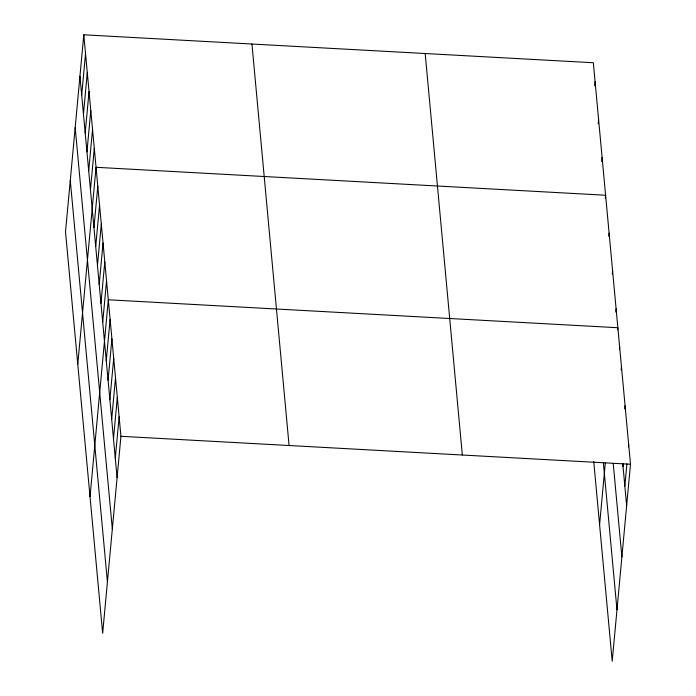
<?xml version="1.0" encoding="UTF-8"?>
<svg xmlns="http://www.w3.org/2000/svg" width="696" height="696" viewBox="0 0 696 696"><rect width="100%" height="100%" fill="white"/><g stroke="black" fill="none" stroke-linecap="round" stroke-linejoin="round"><path stroke-width="1.04" d="M83.79 34.8L65.511 231.759L102.66 633.256L120.93 436.296L83.79 34.8L593.34 62.744L630.489 464.241L612.21 661.2L593.749 461.605M81.702 95.126L85.538 53.731M83.45 114.048L87.287 72.654M85.199 132.98L89.036 91.585M86.948 151.902L90.793 110.507M88.705 170.833L92.542 129.439M90.454 189.764L94.291 148.361M77.769 364.252L96.048 167.292L605.598 195.237L605.303 198.421M93.951 227.618L97.797 186.224M95.709 246.541L99.545 205.146M97.457 265.472L101.294 224.077M99.206 284.394L103.052 243M100.963 303.325L104.8 261.931M102.712 322.257L106.549 280.862M90.028 496.744L108.306 299.785L617.857 327.729L617.657 329.852M106.27 360.685L110.107 319.29M108.071 380.181L111.908 338.787M109.872 399.687L113.718 358.292M111.682 419.183L115.519 377.789M113.483 438.689L117.319 397.294M115.284 458.185L119.129 416.791M594.697 85.921L595.089 81.676M598.203 123.775L598.595 119.529M601.701 161.629L602.092 157.383M608.809 236.275L609.096 233.09M612.306 274.137L612.602 270.953M615.812 311.991L616.108 308.806M599.587 524.688L605.329 462.779M619.466 349.357L619.658 347.234M621.171 369.915L621.467 366.731M624.773 408.917L625.069 405.733M623.033 466.633L623.329 463.449M624.843 486.13L626.905 463.84M628.488 446.858L628.679 444.735M120.93 436.296L630.489 464.241M622.755 463.553L626.644 505.635M613.237 463.571L621.885 556.974M603.371 462.84L616.978 609.861M425.186 53.522L462.335 455.019M251.943 44.022L289.084 445.518M79.944 76.195L117.093 477.691M75.185 127.533L112.326 529.021M70.279 180.421L107.419 581.917"/></g></svg>
